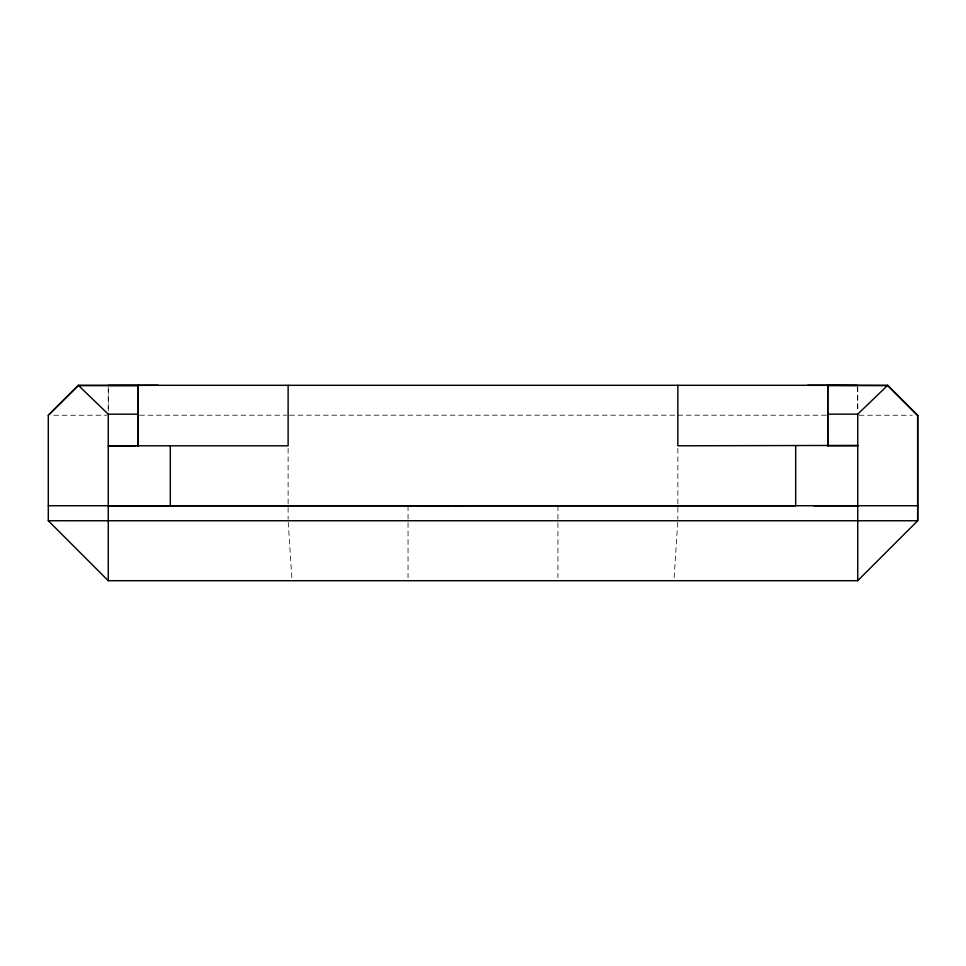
<?xml version="1.0" encoding="UTF-8"?>
<svg xmlns="http://www.w3.org/2000/svg" width="966" height="966" viewBox="0 0 966 966"><rect width="100%" height="100%" fill="white"/><g stroke="black" fill="none" stroke-linecap="round" stroke-linejoin="round"><path stroke-width="0.72" stroke-dasharray="4.83 3.62" d="M108.277 411.069L108.289 386.919M674.111 577.704L677.746 522.244M53.746 415.271L106.815 415.223M859.148 415.223L912.23 415.259M139.611 415.211L286.648 415.187M289.631 415.187L676.333 415.187M677.842 415.187L826.353 415.211M288.218 522.244L291.853 577.704M857.699 386.907L857.711 410.912M857.723 386.968L857.723 410.948M677.842 448.369L677.842 519.237M557.937 505.834L557.937 577.777M408.05 505.786L408.038 577.777M288.122 448.369L288.122 519.237M108.264 386.968L108.264 411.105"/><path stroke-width="1.45" d="M108.277 580.711L108.264 414.173L78.282 385.301L887.694 385.301L917.676 415.283L917.7 520.734L857.711 580.699L108.252 580.711L48.3 520.746L48.3 415.283L78.282 385.301M135.24 445.785L108.252 445.809L138.247 445.809L138.235 385.325L158.315 385.289M857.736 580.699L857.736 414.16L887.694 385.301M917.676 415.283L917.676 520.746L48.312 520.746M807.661 385.289L827.741 385.313L827.741 445.797L857.711 445.797M408.05 505.786L410.61 505.786M108.289 385.422L138.259 385.41M418.097 505.786L450.132 505.737M138.247 445.809L138.247 385.627L78.294 385.627L48.3 415.283M108.264 414.173L138.247 414.173M827.753 414.16L857.736 414.16M137.269 445.809L288.122 445.809L288.122 385.265M48.312 505.737L917.7 505.737M813.807 505.761L857.711 505.761M455.505 505.737L463.608 505.749M108.277 505.761L170.318 505.955M917.688 415.597L887.706 385.627L827.741 385.458M857.723 385.47L827.717 385.41L827.753 445.773M857.723 445.411L677.842 445.797L677.842 385.265M795.67 445.797L795.67 505.761L170.306 505.761L170.306 445.809"/></g></svg>
